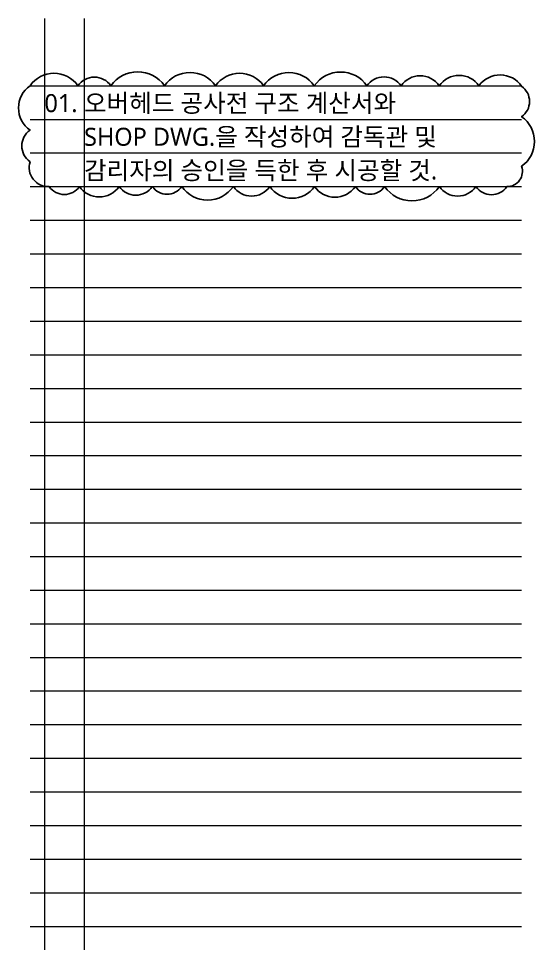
# Model space of a CAD drawing. Header units: millimetres. Extents: x 204328 to 274136, y -196910 to -178068.
# Drawn here: x 271628 to 274136, y -184607 to -180114 of the extents above; entities that cross this region are included whole.
import ezdxf
from ezdxf.enums import TextEntityAlignment as Align

# ---------------------------------------------------------------- set-up
doc = ezdxf.new("R2010")
doc.units = ezdxf.units.MM
doc.layers.add('A-XXXX-NPLT', color=144, linetype='Continuous', lineweight=15, plot=False)
doc.layers.add('REV-202205', color=20, linetype='Continuous', lineweight=25, plot=False)
doc.layers.add('A-XXXX-TXT2', color=3, linetype='Continuous', lineweight=25)
doc.styles.add('맑은 고딕', font='malgun.ttf')

# ---------------------------------------------------------------- blocks, each defined once
blk = doc.blocks.new('NOTE(220317)')
at = {"layer": 'A-XXXX-NPLT'}
for p, q in [((1010649.8, 179732.7), (1010649.8, 175412.7)), ((1010759.8, 179732.7), (1010759.8, 175412.7)), ((1010609.8, 179546.1), (1011974.8, 179546.1)), ((1010609.8, 179452.7), (1011974.8, 179452.7)), ((1010609.8, 179359.4), (1011974.8, 179359.4)), ((1010609.8, 179266.1), (1011974.8, 179266.1)), ((1010609.8, 179172.7), (1011974.8, 179172.7)), ((1010609.8, 179079.4), (1011974.8, 179079.4)), ((1010609.8, 178986.1), (1011974.8, 178986.1)), ((1010609.8, 178892.7), (1011974.8, 178892.7)), ((1010609.8, 178799.4), (1011974.8, 178799.4)), ((1010609.8, 178706.1), (1011974.8, 178706.1)), ((1010609.8, 178612.7), (1011974.8, 178612.7)), ((1010609.8, 178519.4), (1011974.8, 178519.4)), ((1010609.8, 178426.1), (1011974.8, 178426.1)), ((1010609.8, 178332.7), (1011974.8, 178332.7)), ((1010609.8, 178239.4), (1011974.8, 178239.4)), ((1010609.8, 178146.1), (1011974.8, 178146.1)), ((1010609.8, 178052.7), (1011974.8, 178052.7)), ((1010609.8, 177959.4), (1011974.8, 177959.4)), ((1010609.8, 177866.1), (1011974.8, 177866.1)), ((1010609.8, 177772.7), (1011974.8, 177772.7)), ((1010609.8, 177679.4), (1011974.8, 177679.4)), ((1010609.8, 177586.1), (1011974.8, 177586.1)), ((1010609.8, 177492.7), (1011974.8, 177492.7)), ((1010609.8, 177399.4), (1011974.8, 177399.4)), ((1010609.8, 177306.1), (1011974.8, 177306.1)), ((1010609.8, 177212.7), (1011974.8, 177212.7))]:
    blk.add_line(p, q, dxfattribs=at)
blk = doc.blocks.new('NOTE_평면도')
at = {"layer": 'A-XXXX-TXT2', "style": '맑은 고딕'}
for s, p in [('01.', (7576.5, 4994.8)), ('오버헤드 공사전 구조 계산서와', (7631.5, 4994.8)), ('SHOP DWG.을 작성하여 감독관 및', (7631.5, 4948.1)), ('감리자의 승인을 득한 후 시공할 것.', (7631.5, 4901.4))]:
    blk.add_text(s, height=25, dxfattribs=at).set_placement(p, align=Align.MIDDLE_LEFT)

msp = doc.modelspace()

# ---------------------------------------------------------------- linework, layer by layer
at = {"layer": 'REV-202205'}
msp.add_lwpolyline([(271684.2, -180440.6, 0.520567), (271684.2, -180656.1, 0.520567), (271684.2, -180809.8, 0.520567), (271777.4, -180930.6, 0.520567), (271924.1, -180930.6, 0.520567), (272117.5, -180930.6, 0.520567), (272278.5, -180930.6, 0.520567), (272421.3, -180930.6, 0.520567), (272672.3, -180930.6, 0.520567), (272849.2, -180930.6, 0.520567), (273066.5, -180930.6, 0.520567), (273265, -180930.6, 0.520567), (273407.4, -180930.6, 0.520567), (273673.2, -180930.6, 0.520567), (273851.2, -180930.6, 0.520567), (274001.6, -180930.6, 0.520567), (274073, -180831.8, 0.520567), (274073, -180591, 0.520567), (274073, -180443.1, 0.520567), (273865.9, -180440.6, 0.520567), (273672.8, -180440.6, 0.520567), (273487.2, -180440.6, 0.520567), (273321.4, -180440.6, 0.520567), (273065.3, -180440.6, 0.520567), (272819.3, -180440.6, 0.520567), (272585.8, -180440.6, 0.520567), (272337.8, -180440.6, 0.520567), (272077, -180440.6, 0.520567), (271916.7, -180440.6, 0.520567)], format="xyb", close=True, dxfattribs=at)

# ---------------------------------------------------------------- block references
for name, p, xscale, yscale, zscale in [('NOTE(220317)', (-1496882.9, -494646.2), 1.75, 1.75, 1.75), ('NOTE_평면도', (245236.5, -198006.8), 3.5, 3.5, 3.5)]:
    msp.add_blockref(name, p, dxfattribs=dict(xscale=xscale, yscale=yscale, zscale=zscale))

doc.saveas('drawing.dxf')
